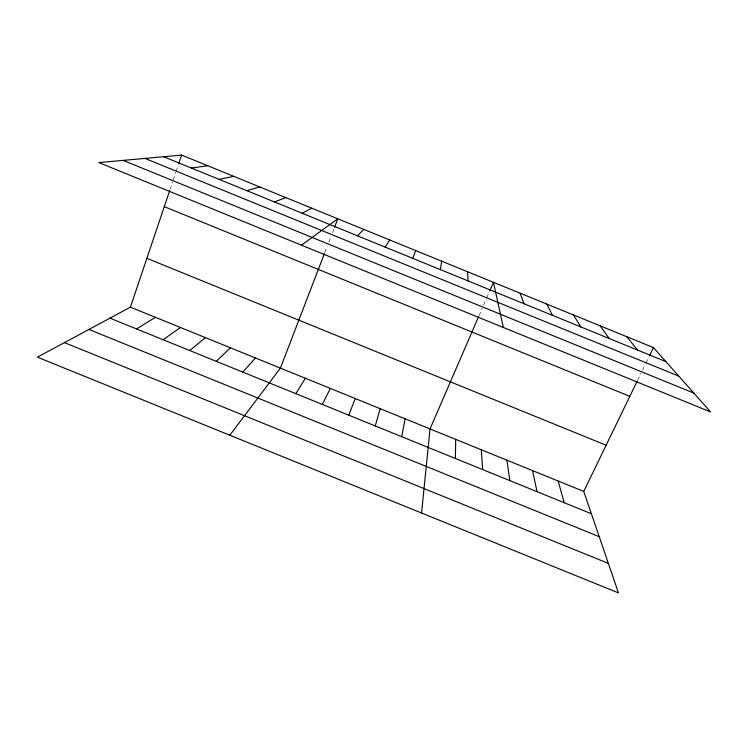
<?xml version="1.0" encoding="UTF-8"?>
<svg xmlns="http://www.w3.org/2000/svg" width="748" height="748" viewBox="0 0 748 748"><rect width="100%" height="100%" fill="white"/><g stroke="black" fill="none" stroke-linecap="round" stroke-linejoin="round"><path stroke-width="0.56" stroke-dasharray="3.74 2.81" d="M170.03 189.581L172.545 182.11M173.274 179.969L175.817 172.395M176.182 171.32L178.37 164.831M324.772 252.665L327.185 246.373M328.802 242.156L330.84 236.845M332.477 232.6L334.104 228.355M479.085 315.572L482.198 308.372M483.545 305.259L486.247 299.004M486.705 297.956L489.407 291.701M637.633 380.199L641.055 373.14M642.532 370.092L645.505 363.949M646.001 362.93L648.974 356.796"/><path stroke-width="1.12" d="M455.401 458.487L455.672 439.356M421.573 513.025L430.025 428.931L478.636 316.6M440.422 269.645L441.619 261.164M401.713 436.682L405.117 418.805M375.253 425.93L380.199 408.679M637.146 381.209L583.749 491.417L618.456 592.902L37.4 357.161L130.414 307.148L169.674 190.647M178.735 163.747L181.652 155.098L653.434 347.586L710.6 411.961L98.876 162.587L181.652 155.098M412.803 258.378L415.673 250.58M324.37 253.712L280.416 368.119L229.814 435.224M334.515 227.289L337.778 218.799L301.481 245.185M348.783 415.168L355.272 398.544M489.856 290.663L493.465 282.323L503.357 327.474M649.47 355.768L653.434 347.586M322.304 404.406L330.336 388.408M295.806 393.644L305.38 378.264M385.173 247.111L389.717 239.996M242.773 372.093L255.451 357.974M357.525 235.826L363.752 229.402M216.237 361.312L230.459 347.82M189.693 350.531L205.466 337.657M163.129 339.742L180.464 327.493M136.557 328.942L155.444 317.32M302.192 213.255L311.785 208.196M274.507 201.96L285.783 197.584M246.812 190.665L259.771 186.972M219.089 179.361L233.741 176.35M191.366 168.048L207.701 165.729M144.981 158.417L678.773 376.122M123.158 160.39L693.845 393.093M164.279 206.644L629.807 396.346M146.87 258.322L606.123 445.228M130.414 307.148L583.749 491.417M109.975 318.143L591.388 513.745M88.947 329.447L599.232 536.69M64.459 342.612L608.367 563.403M163.625 156.734L665.898 361.621M626.805 336.722L637.548 350.064M600.158 325.857L609.19 338.489M573.51 314.983L580.822 326.923M546.844 304.099L552.435 315.338M520.159 293.216L524.039 303.753M558.158 481.02L564.216 502.703M532.557 470.614L537.027 491.66M506.938 460.198L509.837 480.609M481.31 449.782L482.619 469.548M467.547 271.748L468.033 280.911"/></g></svg>
